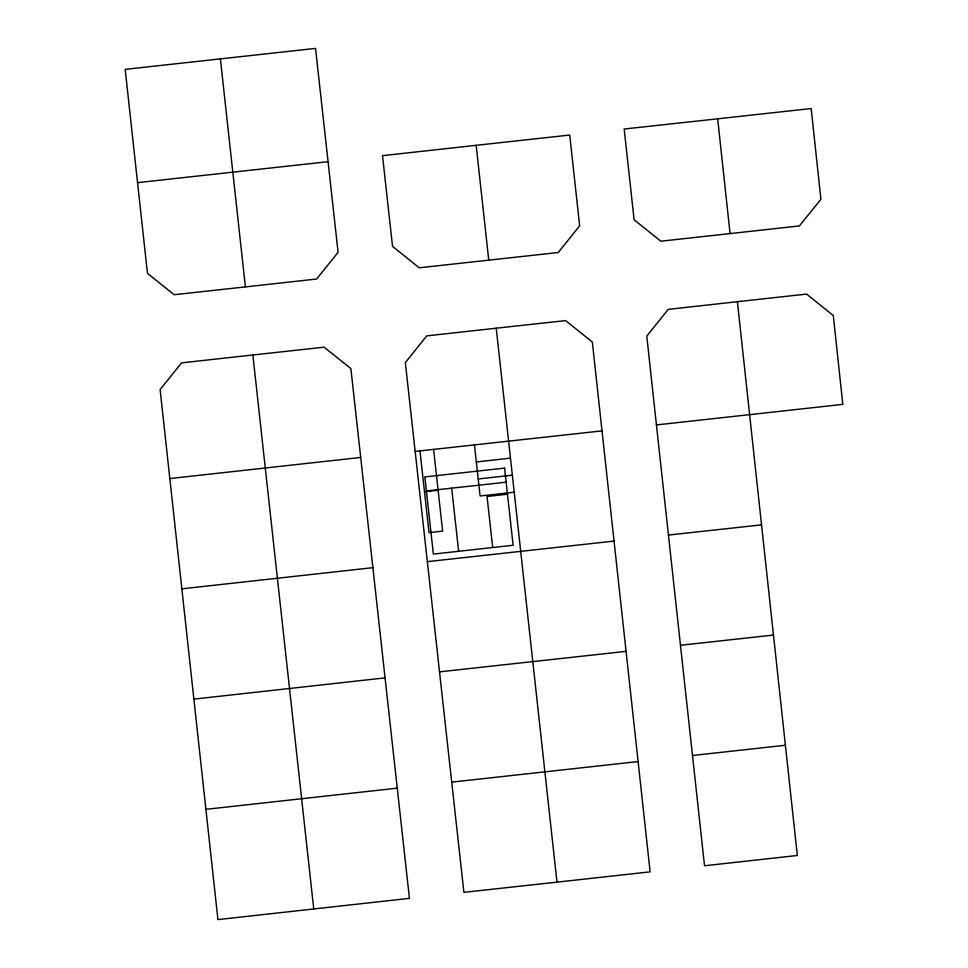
<?xml version="1.0" encoding="UTF-8"?>
<svg xmlns="http://www.w3.org/2000/svg" width="968" height="968" viewBox="0 0 968 968"><rect width="100%" height="100%" fill="white"/><g stroke="black" fill="none" stroke-linecap="round" stroke-linejoin="round"><path stroke-width="1.45" d="M137.577 182.649L328.067 161.692L338.074 252.309L316.633 279.026L245.4 286.903L174.155 294.708L147.451 273.339L125.187 69.357L315.532 48.4L328.067 161.692M476.159 145.321L382.517 155.667L392.524 246.356L419.241 267.797L558.221 252.515L579.65 225.81L569.729 135.048L476.159 145.321L488.755 260.126M717.675 118.81L811.172 108.537L820.9 199.299L799.386 225.943L660.817 241.213L634.113 219.772L624.178 129.022L717.675 118.81L730.078 233.615M252.866 354.99L181.561 362.867L160.119 389.584L217.933 919.6L409.44 898.365L350.876 368.554L324.099 347.185L252.866 354.99L313.753 908.988M496.221 328.2L426.767 335.872L405.338 362.589L463.902 892.339L556.987 882.138L650.133 871.853L592.331 342.043L565.615 320.602L496.221 328.2L556.987 882.138M737.398 301.701L806.586 294.091L833.291 315.532L842.813 404.37L656.437 424.928L704.522 865.767L797.33 855.482L737.398 301.701L668.222 309.373L646.781 336.077L656.437 424.928M169.848 478.555L360.677 457.453M415.127 451.427L601.987 430.881M476.329 461.954L510.366 458.179M478.216 478.966L512.254 475.203M426.392 490.945L506.143 482.185M424.504 491.78L438.117 490.28M514.141 492.228L480.092 495.991L474.453 444.929M507.474 494.2L487.049 496.463L492.7 547.525M181.827 588.834L372.861 567.671M427.324 561.646L614.039 541.088M385.058 677.878L193.89 699.114M439.508 671.852L626.03 651.367M205.942 809.321L397.255 788.158M692.531 755.488L785.35 745.275M451.705 782.132L638.081 761.574M668.489 535.062L761.514 524.862M680.48 645.269L773.432 635.068M451.669 488.174L458.663 551.288M433.603 449.43L442.63 531.13L429.018 532.63L419.979 450.943M220.389 58.879L245.4 286.903M504.582 468.113L424.843 476.934L433.374 554.083L513.125 545.262L504.582 468.113"/></g></svg>
